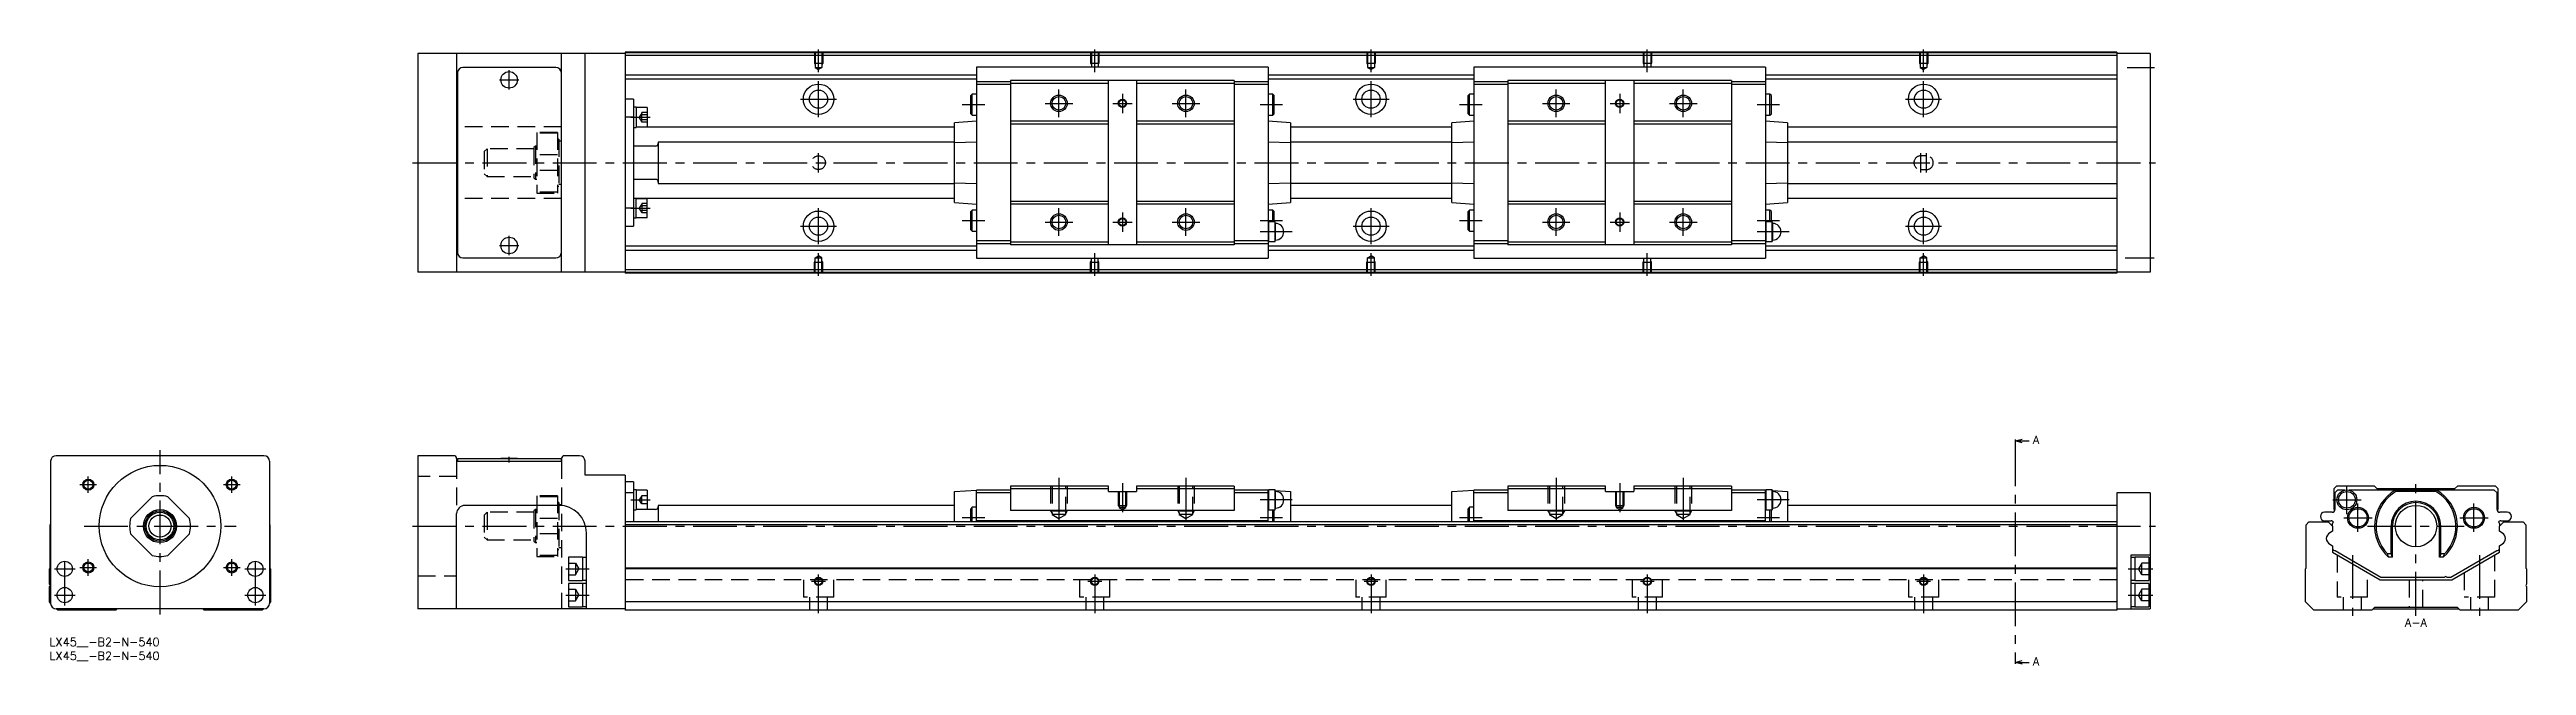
# Model space of a CAD drawing. Extents: x 0 to 897, y -10 to 213.
import ezdxf

# ---------------------------------------------------------------- set-up
doc = ezdxf.new("R2010")
doc.units = 0
doc.header["$LTSCALE"] = 0.5
doc.linetypes.add('CENTER', pattern=[50.8, 31.75, -6.35, 6.35, -6.35])
doc.linetypes.add('DASHED', pattern=[19.05, 12.7, -6.35])
for name, color, linetype in [('MSM_CENTER', 1, 'CENTER'), ('MSM_CONTINUOUS', 7, 'CONTINUOUS'), ('MSM_DASHED', 4, 'DASHED'), ('MSM_NARROW', 5, 'CONTINUOUS'), ('MSM_PART_NUMBER', 7, 'CONTINUOUS')]:
    doc.layers.add(name, color=color, linetype=linetype)
doc.styles.get("Standard").update_dxf_attribs({"font": 'txt.shx', "height": 3, "bigfont": 'bigfont.shx'})

# ---------------------------------------------------------------- blocks, each defined once
blk = doc.blocks.new('*U3')
at = {"layer": 'MSM_PART_NUMBER'}
blk.add_text('LX45__-B2-N-540', height=3, dxfattribs=at).set_placement((0, -3))
blk = doc.blocks.new('*U4')
at = {"layer": 'MSM_PART_NUMBER'}
blk.add_text('LX45__-B2-N-540', height=3, dxfattribs=at).set_placement((0, -8))

msp = doc.modelspace()

# ---------------------------------------------------------------- linework, layer by layer
at = {"layer": 'MSM_CENTER'}
for p, q in [((278.36, 204.91), (278.36, 213.12)), ((378.36, 204.91), (378.36, 213.12)), ((478.36, 204.91), (478.36, 213.12)), ((578.36, 204.91), (578.36, 213.12)), ((678.36, 204.91), (678.36, 213.12)), ((752.03, 206.62), (761.98, 206.62)), ((162.86, 202.12), (169.86, 202.12)), ((166.36, 198.62), (166.36, 205.62)), ((278.36, 188.62), (278.36, 201.62)), ((365.36, 188.62), (365.36, 198.62)), ((411.36, 188.62), (411.36, 198.62)), ((478.36, 188.62), (478.36, 201.62)), ((545.36, 188.62), (545.36, 198.62)), ((591.36, 188.62), (591.36, 198.62)), ((678.36, 188.62), (678.36, 201.62)), ((210.36, 188.58), (217.36, 188.58)), ((271.86, 195.12), (284.85, 195.12)), ((338.56, 193.12), (330.35, 193.12)), ((360.36, 193.62), (370.36, 193.62)), ((384.86, 193.62), (391.86, 193.62)), ((388.36, 197.12), (388.36, 190.12)), ((406.36, 193.62), (416.36, 193.62)), ((446.26, 193.12), (438.16, 193.12)), ((471.86, 195.12), (484.86, 195.12)), ((518.56, 193.12), (510.35, 193.12)), ((540.36, 193.62), (550.36, 193.62)), ((564.86, 193.62), (571.86, 193.62)), ((568.36, 197.12), (568.36, 190.12)), ((586.36, 193.62), (596.36, 193.62)), ((626.26, 193.12), (618.16, 193.12)), ((671.86, 195.12), (684.86, 195.12)), ((131.36, 172.12), (762.36, 172.12)), ((278.36, 168.62), (278.36, 175.62)), ((677.36, 168.62), (677.36, 175.62)), ((679.36, 168.62), (679.36, 175.62)), ((210.36, 155.67), (217.36, 155.67)), ((278.36, 142.62), (278.36, 155.62)), ((365.36, 145.62), (365.36, 155.62)), ((388.36, 154.12), (388.36, 147.12)), ((411.36, 145.62), (411.36, 155.62)), ((478.36, 142.62), (478.36, 155.62)), ((545.36, 145.62), (545.36, 155.62)), ((568.36, 154.12), (568.36, 147.12)), ((591.36, 145.62), (591.36, 155.62)), ((678.36, 142.62), (678.36, 155.62)), ((166.36, 138.62), (166.36, 145.62)), ((271.86, 149.12), (284.86, 149.12)), ((338.56, 151.12), (330.35, 151.12)), ((360.36, 150.62), (370.36, 150.62)), ((384.86, 150.62), (391.86, 150.62)), ((406.36, 150.62), (416.36, 150.62)), ((446.26, 151.12), (438.16, 151.12)), ((449.76, 147.12), (438.16, 147.12)), ((471.86, 149.12), (484.86, 149.12)), ((518.56, 151.12), (510.35, 151.12)), ((540.36, 150.62), (550.36, 150.62)), ((564.86, 150.62), (571.86, 150.62)), ((586.36, 150.62), (596.36, 150.62)), ((626.26, 151.12), (618.16, 151.12)), ((629.76, 147.12), (618.16, 147.12)), ((671.86, 149.12), (684.86, 149.12)), ((162.86, 142.12), (169.86, 142.12)), ((278.36, 131.12), (278.36, 139.33)), ((378.36, 131.12), (378.36, 139.33)), ((478.36, 131.12), (478.36, 139.33)), ((578.36, 131.12), (578.36, 139.33)), ((678.36, 131.12), (678.36, 139.33)), ((751.36, 137.62), (761.86, 137.62)), ((40, 8.5), (40, 68)), ((166.36, 63.5), (166.36, 65.6)), ((711.52, 70.87), (711.52, -8.37)), ((11.02, 55.5), (17.02, 55.5)), ((14.02, 52.5), (14.02, 58.5)), ((62.98, 55.5), (68.98, 55.5)), ((65.98, 52.5), (65.98, 58.5)), ((365.36, 58), (365.36, 40.3)), ((388.36, 56), (388.36, 45.5)), ((411.36, 58), (411.36, 40.3)), ((545.36, 58), (545.36, 40.3)), ((568.36, 56), (568.36, 45.5)), ((591.36, 58), (591.36, 40.3)), ((831.59, 44.87), (831.59, 55.13)), ((856.59, 8), (856.59, 56)), ((210.36, 50), (217.36, 50)), ((449.76, 50), (438.16, 50)), ((629.76, 50), (618.16, 50)), ((826.46, 50), (836.71, 50)), ((835.59, 38.37), (835.59, 48.63)), ((877.59, 38.37), (877.59, 48.63)), ((12.5, 40.5), (67.5, 40.5)), ((131.36, 40.5), (762.36, 40.5)), ((338.56, 43.5), (330.35, 43.5)), ((446.26, 43.5), (438.16, 43.5)), ((518.56, 43.5), (510.35, 43.5)), ((626.26, 43.5), (618.16, 43.5)), ((830.46, 43.5), (840.71, 43.5)), ((839.09, 40.5), (874.09, 40.5)), ((872.46, 43.5), (882.71, 43.5)), ((5.5, 11.75), (5.5, 28.75)), ((14.02, 22.5), (14.02, 28.5)), ((65.98, 22.5), (65.98, 28.5)), ((74.5, 11.75), (74.5, 28.75)), ((833.59, 29.97), (833.59, 8)), ((879.59, 29.97), (879.59, 8)), ((1.75, 25), (9.25, 25)), ((11.02, 25.5), (17.02, 25.5)), ((62.98, 25.5), (68.98, 25.5)), ((70.75, 25), (78.25, 25)), ((186.86, 25), (195.36, 25)), ((275.86, 20.5), (280.86, 20.5)), ((278.36, 9), (278.36, 23)), ((375.86, 20.5), (380.86, 20.5)), ((378.36, 23), (378.36, 9)), ((475.86, 20.5), (480.86, 20.5)), ((478.36, 23), (478.36, 9)), ((575.86, 20.5), (580.86, 20.5)), ((578.36, 23), (578.36, 9)), ((675.86, 20.5), (680.86, 20.5)), ((678.36, 23), (678.36, 9)), ((752.36, 25), (761.36, 25)), ((1.75, 15.5), (9.25, 15.5)), ((70.75, 15.5), (78.25, 15.5)), ((186.86, 15.5), (195.36, 15.5)), ((752.36, 15.5), (761.36, 15.5))]:
    msp.add_line(p, q, dxfattribs=at)
at = {"layer": 'MSM_CONTINUOUS'}
for p, q in [((133.36, 211.72), (133.36, 132.52)), ((208.36, 211.72), (133.36, 211.72)), ((147.36, 211.72), (147.36, 132.52)), ((183.26, 206.62), (149.66, 206.62)), ((185.36, 132.52), (185.36, 211.72)), ((193.86, 132.52), (193.86, 211.72)), ((748.36, 212.12), (208.36, 212.12)), ((208.36, 212.12), (208.36, 132.12)), ((748.36, 211.92), (208.36, 211.92)), ((748.36, 210.92), (208.36, 210.92)), ((441.16, 206.72), (335.56, 206.72)), ((335.56, 206.72), (335.56, 137.52)), ((441.16, 206.72), (441.16, 137.52)), ((621.16, 206.72), (515.56, 206.72)), ((515.56, 206.72), (515.56, 137.52)), ((621.16, 206.72), (621.16, 137.52)), ((748.36, 212.12), (748.36, 132.12)), ((760.36, 211.72), (748.36, 211.72)), ((760.36, 211.72), (760.36, 132.52)), ((147.66, 202.22), (147.36, 202.22)), ((147.66, 197.72), (147.36, 197.72)), ((147.66, 204.62), (147.66, 139.62)), ((185.26, 139.62), (185.26, 204.62)), ((185.36, 202.22), (185.26, 202.22)), ((185.36, 197.72), (185.26, 197.72)), ((335.56, 203.87), (208.36, 203.87)), ((335.56, 202.37), (208.36, 202.37)), ((347.86, 201.47), (335.56, 201.47)), ((347.86, 200.47), (335.56, 200.47)), ((428.86, 201.87), (347.86, 201.87)), ((347.86, 201.87), (347.86, 142.37)), ((383.26, 200.87), (347.86, 200.87)), ((383.26, 142.37), (383.26, 201.87)), ((393.46, 201.87), (393.46, 142.37)), ((428.86, 200.87), (393.46, 200.87)), ((428.86, 201.87), (428.86, 142.37)), ((441.16, 201.47), (428.86, 201.47)), ((441.16, 200.47), (428.86, 200.47)), ((515.56, 203.87), (441.16, 203.87)), ((515.56, 202.37), (441.16, 202.37)), ((527.86, 201.47), (515.56, 201.47)), ((527.86, 200.47), (515.56, 200.47)), ((608.86, 201.87), (527.86, 201.87)), ((527.86, 201.87), (527.86, 142.37)), ((563.26, 200.87), (527.86, 200.87)), ((563.26, 142.37), (563.26, 201.87)), ((573.46, 201.87), (573.46, 142.37)), ((608.86, 200.87), (573.46, 200.87)), ((608.86, 201.87), (608.86, 142.37)), ((621.16, 201.47), (608.86, 201.47)), ((621.16, 200.47), (608.86, 200.47)), ((748.36, 203.87), (621.16, 203.87)), ((748.36, 202.37), (621.16, 202.37)), ((211.36, 195.12), (208.36, 195.12)), ((211.36, 188.65), (208.36, 188.65)), ((211.36, 195.12), (211.36, 149.12)), ((212.36, 192.23), (211.36, 192.23)), ((212.36, 192.23), (212.36, 184.93)), ((216.36, 192.08), (212.36, 192.08)), ((216.36, 192.08), (216.36, 185.08)), ((333.96, 196.92), (333.46, 196.42)), ((333.46, 189.82), (333.46, 196.42)), ((333.46, 189.82), (333.96, 189.32)), ((333.96, 189.32), (333.96, 196.92)), ((335.56, 196.92), (333.96, 196.92)), ((333.96, 189.32), (335.56, 189.32)), ((442.76, 196.92), (441.16, 196.92)), ((441.16, 189.32), (442.76, 189.32)), ((443.26, 196.42), (442.76, 196.92)), ((442.76, 189.32), (442.76, 196.92)), ((442.76, 189.32), (443.26, 189.82)), ((443.26, 189.82), (443.26, 196.42)), ((513.96, 196.92), (513.46, 196.42)), ((513.46, 189.82), (513.46, 196.42)), ((513.46, 189.82), (513.96, 189.32)), ((513.96, 189.32), (513.96, 196.92)), ((515.56, 196.92), (513.96, 196.92)), ((513.96, 189.32), (515.56, 189.32)), ((622.76, 196.92), (621.16, 196.92)), ((621.16, 189.32), (622.76, 189.32)), ((623.26, 196.42), (622.76, 196.92)), ((622.76, 189.32), (622.76, 196.92)), ((622.76, 189.32), (623.26, 189.82)), ((623.26, 189.82), (623.26, 196.42)), ((147.66, 185.12), (147.36, 185.12)), ((185.36, 185.12), (185.26, 185.12)), ((185.36, 179.87), (185.26, 179.87)), ((211.36, 184.93), (212.36, 184.93)), ((212.36, 185.08), (216.36, 185.08)), ((327.56, 185.05), (212.36, 185.05)), ((220.36, 179.62), (220.36, 164.62)), ((327.56, 179.62), (220.36, 179.62)), ((335.56, 187.12), (327.56, 186.57)), ((327.56, 157.68), (327.56, 186.57)), ((335.56, 179.61), (327.56, 179.36)), ((383.26, 187.12), (347.86, 187.12)), ((383.26, 186.12), (347.86, 186.12)), ((428.86, 187.12), (393.46, 187.12)), ((428.86, 186.12), (393.46, 186.12)), ((449.16, 186.57), (441.16, 187.12)), ((449.16, 179.36), (441.16, 179.61)), ((449.16, 186.57), (449.16, 157.68)), ((507.56, 185.05), (449.16, 185.05)), ((507.56, 179.62), (449.16, 179.62)), ((515.56, 187.12), (507.56, 186.57)), ((507.56, 157.68), (507.56, 186.57)), ((515.56, 179.61), (507.56, 179.36)), ((563.26, 187.12), (527.86, 187.12)), ((563.26, 186.12), (527.86, 186.12)), ((608.86, 187.12), (573.46, 187.12)), ((608.86, 186.12), (573.46, 186.12)), ((629.16, 186.57), (621.16, 187.12)), ((629.16, 179.36), (621.16, 179.61)), ((629.16, 186.57), (629.16, 157.68)), ((748.36, 185.05), (629.16, 185.05)), ((748.36, 179.62), (629.16, 179.62)), ((219.36, 178.12), (211.36, 178.12)), ((185.26, 164.37), (185.36, 164.37)), ((211.36, 166.12), (219.36, 166.12)), ((220.36, 164.62), (327.56, 164.62)), ((327.56, 164.89), (335.56, 164.64)), ((441.16, 164.64), (449.16, 164.89)), ((507.56, 164.62), (449.16, 164.62)), ((507.56, 164.89), (515.56, 164.64)), ((621.16, 164.64), (629.16, 164.89)), ((629.16, 164.62), (748.36, 164.62)), ((147.66, 159.12), (147.36, 159.12)), ((185.36, 159.12), (185.26, 159.12)), ((211.36, 155.6), (208.36, 155.6)), ((211.36, 159.32), (212.36, 159.32)), ((212.36, 152.02), (212.36, 159.32)), ((327.56, 159.2), (212.36, 159.2)), ((212.36, 159.17), (216.36, 159.17)), ((216.36, 152.17), (216.36, 159.17)), ((327.56, 157.68), (335.56, 157.12)), ((333.96, 154.92), (333.46, 154.42)), ((333.46, 147.82), (333.46, 154.42)), ((333.96, 147.32), (333.96, 154.92)), ((335.56, 154.92), (333.96, 154.92)), ((383.26, 158.12), (347.86, 158.12)), ((383.26, 157.12), (347.86, 157.12)), ((428.86, 158.12), (393.46, 158.12)), ((428.86, 157.12), (393.46, 157.12)), ((441.16, 157.12), (449.16, 157.68)), ((442.76, 154.92), (441.16, 154.92)), ((443.26, 154.42), (442.76, 154.92)), ((442.76, 150.72), (442.76, 154.92)), ((443.26, 150.72), (443.26, 154.42)), ((507.56, 159.2), (449.16, 159.2)), ((507.56, 157.68), (515.56, 157.12)), ((513.96, 154.92), (513.46, 154.42)), ((513.46, 147.82), (513.46, 154.42)), ((513.96, 147.32), (513.96, 154.92)), ((515.56, 154.92), (513.96, 154.92)), ((563.26, 158.12), (527.86, 158.12)), ((563.26, 157.12), (527.86, 157.12)), ((608.86, 158.12), (573.46, 158.12)), ((608.86, 157.12), (573.46, 157.12)), ((621.16, 157.12), (629.16, 157.68)), ((622.76, 154.92), (621.16, 154.92)), ((623.26, 154.42), (622.76, 154.92)), ((622.76, 150.72), (622.76, 154.92)), ((623.26, 150.72), (623.26, 154.42)), ((748.36, 159.2), (629.16, 159.2)), ((147.66, 146.52), (147.36, 146.52)), ((185.36, 146.52), (185.26, 146.52)), ((208.36, 149.12), (211.36, 149.12)), ((212.36, 152.02), (211.36, 152.02)), ((216.36, 152.17), (212.36, 152.17)), ((333.46, 147.82), (333.96, 147.32)), ((333.96, 147.32), (335.56, 147.32)), ((347.86, 143.77), (335.56, 143.77)), ((441.16, 143.77), (428.86, 143.77)), ((441.32, 150.72), (441.16, 150.12)), ((441.16, 144.12), (441.32, 143.52)), ((441.32, 143.52), (441.32, 150.72)), ((443.6, 150.72), (441.32, 150.72)), ((441.32, 143.52), (443.6, 143.52)), ((443.6, 143.52), (443.6, 150.72)), ((443.76, 150.12), (443.6, 150.72)), ((443.6, 143.52), (443.76, 144.12)), ((443.76, 144.12), (443.76, 150.12)), ((513.46, 147.82), (513.96, 147.32)), ((513.96, 147.32), (515.56, 147.32)), ((527.86, 143.77), (515.56, 143.77)), ((621.16, 143.77), (608.86, 143.77)), ((621.32, 150.72), (621.16, 150.12)), ((621.16, 144.12), (621.32, 143.52)), ((621.32, 143.52), (621.32, 150.72)), ((623.6, 150.72), (621.32, 150.72)), ((621.32, 143.52), (623.6, 143.52)), ((623.6, 143.52), (623.6, 150.72)), ((623.76, 150.12), (623.6, 150.72)), ((623.6, 143.52), (623.76, 144.12)), ((623.76, 144.12), (623.76, 150.12)), ((147.36, 142.02), (147.66, 142.02)), ((149.66, 137.62), (183.26, 137.62)), ((185.26, 142.02), (185.36, 142.02)), ((335.56, 141.87), (208.36, 141.87)), ((335.56, 140.37), (208.36, 140.37)), ((347.86, 142.77), (335.56, 142.77)), ((335.56, 137.52), (441.16, 137.52)), ((383.26, 143.37), (347.86, 143.37)), ((428.86, 142.37), (347.86, 142.37)), ((428.86, 143.37), (393.46, 143.37)), ((441.16, 142.77), (428.86, 142.77)), ((515.56, 141.87), (441.16, 141.87)), ((515.56, 140.37), (441.16, 140.37)), ((527.86, 142.77), (515.56, 142.77)), ((515.56, 137.52), (621.16, 137.52)), ((563.26, 143.37), (527.86, 143.37)), ((608.86, 142.37), (527.86, 142.37)), ((608.86, 143.37), (573.46, 143.37)), ((621.16, 142.77), (608.86, 142.77)), ((748.36, 141.87), (621.16, 141.87)), ((748.36, 140.37), (621.16, 140.37)), ((208.36, 132.52), (133.36, 132.52)), ((748.36, 133.32), (208.36, 133.32)), ((748.36, 132.32), (208.36, 132.32)), ((748.36, 132.12), (208.36, 132.12)), ((760.36, 132.52), (748.36, 132.52)), ((711.52, 71.37), (714.02, 72.04)), ((711.52, 71.87), (711.52, 70.87)), ((0.4, 64), (0.4, 12.5)), ((77.6, 66), (2.4, 66)), ((79.6, 64), (79.6, 12.5)), ((146.36, 66), (133.36, 66)), ((133.36, 66), (133.36, 10.5)), ((147.36, 65), (147.36, 64)), ((147.36, 64), (185.36, 64)), ((147.66, 65), (147.66, 64)), ((147.66, 65), (185.26, 65)), ((163.36, 65.1), (169.36, 65.1)), ((163.36, 65.1), (163.36, 65)), ((169.36, 65), (169.36, 65.1)), ((185.26, 65), (185.26, 64)), ((185.36, 64), (185.36, 65)), ((191.86, 66), (186.36, 66)), ((193.86, 59), (193.86, 64)), ((711.52, 71.37), (716.52, 71.37)), ((714.02, 70.7), (711.52, 71.37)), ((208.36, 59), (193.86, 59)), ((208.36, 59), (208.36, 10)), ((211.36, 56.5), (208.36, 56.5)), ((211.36, 56.5), (211.36, 42)), ((383.26, 55), (347.86, 55)), ((347.86, 55), (347.86, 46.15)), ((383.26, 54), (347.86, 54)), ((383.26, 53), (383.26, 55)), ((393.46, 55), (393.46, 53)), ((428.86, 55), (393.46, 55)), ((428.86, 54), (393.46, 54)), ((428.86, 55), (428.86, 46.15)), ((563.26, 55), (527.86, 55)), ((527.86, 55), (527.86, 46.15)), ((563.26, 54), (527.86, 54)), ((563.26, 53), (563.26, 55)), ((573.46, 55), (573.46, 53)), ((608.86, 55), (573.46, 55)), ((608.86, 54), (573.46, 54)), ((608.86, 55), (608.86, 46.15)), ((827.84, 55), (826.84, 54)), ((826.84, 54), (826.84, 46.62)), ((841.59, 55), (827.84, 55)), ((842.59, 54), (841.59, 55)), ((870.59, 54), (842.59, 54)), ((871.59, 55), (870.59, 54)), ((885.34, 55), (871.59, 55)), ((886.34, 54), (885.34, 55)), ((886.34, 46.62), (886.34, 54)), ((29.36, 43.3), (37.2, 51.14)), ((42.8, 51.14), (50.64, 43.3)), ((147.36, 10.5), (147.36, 45)), ((184.36, 48), (150.36, 48)), ((211.36, 52.5), (208.36, 52.5)), ((212.36, 53.65), (211.36, 53.65)), ((211.36, 46.35), (212.36, 46.35)), ((212.36, 53.65), (212.36, 46.35)), ((216.36, 53.5), (212.36, 53.5)), ((219.36, 46.5), (212.36, 46.5)), ((216.36, 53.5), (216.36, 46.5)), ((220.36, 48), (220.36, 42)), ((327.56, 48), (220.36, 48)), ((327.56, 53), (335.56, 53.5)), ((327.56, 42), (327.56, 53)), ((333.96, 47.3), (333.46, 46.8)), ((333.46, 42), (333.46, 46.8)), ((333.96, 42), (333.96, 47.3)), ((335.56, 47.3), (333.96, 47.3)), ((347.86, 53.5), (335.56, 53.5)), ((335.56, 42), (335.56, 53.5)), ((347.86, 52.5), (335.56, 52.5)), ((428.86, 46.15), (347.86, 46.15)), ((383.26, 53), (393.46, 53)), ((441.16, 53.5), (428.86, 53.5)), ((441.16, 52.5), (428.86, 52.5)), ((441.32, 53.6), (441.16, 53)), ((441.16, 53.5), (441.29, 53.49)), ((441.16, 42), (441.16, 53.5)), ((441.16, 47), (441.32, 46.4)), ((441.32, 46.4), (441.32, 53.6)), ((443.6, 53.6), (441.32, 53.6)), ((441.32, 46.4), (443.6, 46.4)), ((442.76, 42), (442.76, 46.4)), ((443.26, 42), (443.26, 46.4)), ((443.76, 53), (443.6, 53.6)), ((443.6, 46.4), (443.6, 53.6)), ((443.6, 46.4), (443.76, 47)), ((443.67, 53.34), (449.16, 53)), ((443.76, 47), (443.76, 53)), ((449.16, 53), (449.16, 42)), ((507.56, 48), (449.16, 48)), ((507.56, 53), (515.56, 53.5)), ((507.56, 42), (507.56, 53)), ((513.96, 47.3), (513.46, 46.8)), ((513.46, 42), (513.46, 46.8)), ((513.96, 42), (513.96, 47.3)), ((515.56, 47.3), (513.96, 47.3)), ((527.86, 53.5), (515.56, 53.5)), ((515.56, 42), (515.56, 53.5)), ((527.86, 52.5), (515.56, 52.5)), ((608.86, 46.15), (527.86, 46.15)), ((563.26, 53), (573.46, 53)), ((621.16, 53.5), (608.86, 53.5)), ((621.16, 52.5), (608.86, 52.5)), ((621.32, 53.6), (621.16, 53)), ((621.16, 53.5), (621.29, 53.49)), ((621.16, 42), (621.16, 53.5)), ((621.16, 47), (621.32, 46.4)), ((621.32, 46.4), (621.32, 53.6)), ((623.6, 53.6), (621.32, 53.6)), ((621.32, 46.4), (623.6, 46.4)), ((622.76, 42), (622.76, 46.4)), ((623.26, 42), (623.26, 46.4)), ((623.76, 53), (623.6, 53.6)), ((623.6, 46.4), (623.6, 53.6)), ((623.6, 46.4), (623.76, 47)), ((623.67, 53.34), (629.16, 53)), ((623.76, 47), (623.76, 53)), ((629.16, 53), (629.16, 42)), ((748.36, 48), (629.16, 48)), ((760.36, 52.5), (748.36, 52.5)), ((748.36, 52.5), (748.36, 10)), ((760.36, 52.5), (760.36, 10.5)), ((826.24, 45.5), (823.54, 45.5)), ((828.24, 53.5), (827.24, 52.5)), ((827.24, 52.5), (827.24, 46.5)), ((830.74, 53.5), (828.24, 53.5)), ((884.94, 53.5), (832.43, 53.5)), ((849.1, 53.5), (849.35, 53)), ((863.82, 53), (849.35, 53)), ((863.82, 53), (864.07, 53.5)), ((885.94, 52.5), (884.94, 53.5)), ((885.94, 46.5), (885.94, 52.5)), ((889.64, 45.5), (886.94, 45.5)), ((0.2, 41), (0.4, 41.2)), ((0.2, 25.2), (0.2, 41)), ((37.2, 29.86), (29.36, 37.7)), ((50.64, 37.7), (42.8, 29.86)), ((79.6, 41.2), (79.8, 41)), ((79.8, 41), (79.8, 25.2)), ((194.36, 10.5), (194.36, 38)), ((748.36, 42), (208.36, 42)), ((748.36, 41), (208.36, 41)), ((441.16, 42.4), (335.56, 42.4)), ((621.16, 42.4), (515.56, 42.4)), ((816.79, 41), (817.79, 42)), ((816.79, 25.2), (816.79, 41)), ((817.79, 42), (824.84, 42)), ((823.54, 42.4), (825.84, 42.4)), ((824.84, 42), (826.34, 40.5)), ((826.34, 38.61), (825.44, 38.1)), ((826.29, 41.2), (826.29, 40.55)), ((826.34, 40.5), (826.34, 38.61)), ((847.59, 30.44), (847.59, 40.5)), ((848.09, 29.22), (848.09, 40.5)), ((865.09, 29.22), (865.09, 40.5)), ((865.59, 30.44), (865.59, 40.5)), ((886.84, 40.5), (888.34, 42)), ((886.84, 38.61), (886.84, 40.5)), ((887.73, 38.1), (886.84, 38.61)), ((886.89, 40.55), (886.89, 41.2)), ((887.34, 42.4), (889.64, 42.4)), ((888.34, 42), (895.39, 42)), ((895.39, 42), (896.39, 41)), ((896.39, 41), (896.39, 25.2)), ((192.86, 29.25), (187.86, 29.25)), ((187.86, 29.25), (187.86, 20.75)), ((192.86, 29.25), (192.86, 20.75)), ((194.36, 29.15), (192.86, 29.15)), ((760.36, 30), (753.36, 30)), ((753.36, 30), (753.36, 10.5)), ((754.86, 29.15), (753.36, 29.15)), ((759.86, 29.25), (754.86, 29.25)), ((754.86, 29.25), (754.86, 20.75)), ((759.86, 29.25), (759.86, 20.75)), ((825.44, 33.9), (826.34, 33.39)), ((826.34, 33.39), (826.34, 31)), ((826.34, 31), (843.66, 21)), ((827.09, 31.61), (827.29, 31.61)), ((827.29, 31.61), (843.92, 22)), ((847.59, 30.44), (846.23, 30.44)), ((848.09, 29.22), (846.7, 29.22)), ((848.09, 29.22), (847.59, 30.44)), ((865.59, 30.44), (865.09, 29.22)), ((866.47, 29.22), (865.09, 29.22)), ((866.95, 30.44), (865.59, 30.44)), ((869.25, 22), (885.89, 31.61)), ((869.52, 21), (886.84, 31)), ((885.89, 31.61), (886.09, 31.61)), ((886.84, 33.39), (887.73, 33.9)), ((886.84, 31), (886.84, 33.39)), ((0, 25), (0.2, 25.2)), ((0, 19.4), (0, 25)), ((0, 13), (0, 18.6)), ((79.8, 25.2), (80, 25)), ((80, 25), (80, 13)), ((187.86, 20.75), (192.86, 20.75)), ((192.86, 19.75), (187.86, 19.75)), ((187.86, 19.75), (187.86, 11.25)), ((192.86, 20.85), (194.36, 20.85)), ((192.86, 19.75), (192.86, 11.25)), ((194.36, 19.65), (192.86, 19.65)), ((748.36, 25.2), (208.36, 25.2)), ((748.36, 25), (208.36, 25)), ((753.36, 20.85), (754.86, 20.85)), ((754.86, 19.65), (753.36, 19.65)), ((754.86, 20.75), (759.86, 20.75)), ((759.86, 19.75), (754.86, 19.75)), ((754.86, 19.75), (754.86, 11.25)), ((759.86, 19.75), (759.86, 11.25)), ((816.59, 25), (816.79, 25.2)), ((816.59, 13), (816.59, 25)), ((843.66, 21), (869.52, 21)), ((843.92, 22), (866.94, 22)), ((867.74, 22), (869.25, 22)), ((896.39, 25.2), (896.59, 25)), ((896.59, 25), (896.59, 19.4)), ((896.59, 18.6), (896.59, 13)), ((0.4, 12.6), (0, 13)), ((77.6, 10.5), (2.4, 10.5)), ((3, 10), (2.5, 10.5)), ((24, 10), (3, 10)), ((24.5, 10.5), (24, 10)), ((56, 10), (55.5, 10.5)), ((77, 10), (56, 10)), ((77.5, 10.5), (77, 10)), ((80, 13), (79.6, 12.6)), ((208.36, 10.5), (133.36, 10.5)), ((187.86, 11.25), (192.86, 11.25)), ((192.86, 11.35), (194.36, 11.35)), ((748.36, 13), (208.36, 13)), ((748.36, 10), (208.36, 10)), ((748.36, 10.5), (760.36, 10.5)), ((753.36, 11.35), (754.86, 11.35)), ((754.86, 11.25), (759.86, 11.25)), ((819.59, 10), (816.59, 13)), ((840.59, 10), (819.59, 10)), ((841.59, 11), (840.59, 10)), ((841.09, 10.5), (872.09, 10.5)), ((871.59, 11), (841.59, 11)), ((872.59, 10), (871.59, 11)), ((893.59, 10), (872.59, 10)), ((896.59, 13), (893.59, 10)), ((711.52, -8.87), (714.02, -8.2)), ((711.52, -8.37), (711.52, -9.37)), ((711.52, -8.87), (716.52, -8.87)), ((714.02, -9.54), (711.52, -8.87))]:
    msp.add_line(p, q, dxfattribs=at)
for centre, radius in [((166.36, 202.12), 3), ((278.36, 195.12), 5.5), ((278.36, 195.12), 3.3), ((478.36, 195.12), 5.5), ((478.36, 195.12), 3.3), ((678.36, 195.12), 5.5), ((678.36, 195.12), 3.3), ((365.36, 193.62), 2.46), ((388.36, 193.62), 1.23), ((411.36, 193.62), 2.46), ((545.36, 193.62), 2.46), ((568.36, 193.62), 1.23), ((591.36, 193.62), 2.46), ((278.36, 149.12), 5.5), ((278.36, 149.12), 3.3), ((365.36, 150.62), 2.46), ((411.36, 150.62), 2.46), ((478.36, 149.12), 5.5), ((478.36, 149.12), 3.3), ((545.36, 150.62), 2.46), ((591.36, 150.62), 2.46), ((678.36, 149.12), 5.5), ((678.36, 149.12), 3.3), ((166.36, 142.12), 3), ((388.36, 150.62), 1.23), ((568.36, 150.62), 1.23), ((14.02, 55.5), 1.62), ((40, 40.5), 22), ((65.98, 55.5), 1.62), ((40, 40.5), 6), ((40, 40.5), 5.5), ((40, 40.5), 5), ((831.59, 50), 3.6), ((831.59, 50), 3), ((835.59, 43.5), 3.8), ((835.59, 43.5), 3.3), ((856.59, 40.5), 7.5), ((877.59, 43.5), 3.8), ((877.59, 43.5), 3.3), ((40, 40.5), 4), ((5.5, 25), 2.75), ((14.02, 25.5), 1.62), ((65.98, 25.5), 1.62), ((74.5, 25), 2.75), ((5.5, 15.5), 2.75), ((74.5, 15.5), 2.75), ((278.36, 20.5), 1.23), ((378.36, 20.5), 1.23), ((478.36, 20.5), 1.23), ((578.36, 20.5), 1.23), ((678.36, 20.5), 1.23)]:
    msp.add_circle(centre, radius, dxfattribs=at)
for centre, radius, start, end in [((149.66, 204.62), 2, 90, 180), ((183.26, 204.62), 2, 0, 90), ((219.36, 179.12), 1, 270, 0), ((219.36, 165.12), 1, 0, 90), ((443.76, 147.12), 3, 270, 90), ((623.76, 147.12), 3, 270, 90), ((149.66, 139.62), 2, 180, 270), ((183.26, 139.62), 2, 270, 0), ((2.4, 64), 2, 90, 180), ((77.6, 64), 2, 0, 90), ((146.36, 65), 1, 0, 90), ((186.36, 65), 1, 90, 180), ((191.86, 64), 2, 0, 90), ((40, 40.5), 11, 75.27264, 104.72736), ((150.36, 45), 3, 90, 180), ((184.36, 38), 10, 0, 90), ((219.36, 47.5), 1, 270, 0), ((443.76, 50), 3, 270, 90), ((623.76, 50), 3, 270, 90), ((823.54, 43.95), 1.55, 90, 270), ((826.24, 46.5), 1, 270, 0), ((827.34, 46.62), 0.5, 180, 251.07258), ((856.59, 40.5), 15, 119.92643, 228.76392), ((856.59, 40.5), 14.44, 120.05097, 224.15139), ((856.59, 40.5), 9, 0, 180), ((856.59, 40.5), 8.5, 0, 180), ((856.59, 40.5), 14.44, 315.84861, 59.94903), ((856.59, 40.5), 15, 311.23608, 60.07357), ((886.94, 46.5), 1, 180, 270), ((885.84, 46.62), 0.5, 289.00551, 0), ((889.64, 43.95), 1.55, 270, 90), ((40, 40.5), 11, 165.27264, 194.72736), ((40, 40.5), 11, 345.27264, 14.72736), ((826.74, 35.85), 2.6, 120.00003, 176.58933), ((826.74, 36.15), 2.6, 183.41067, 239.99996), ((825.84, 41.4), 1, 30.09191, 90), ((827.09, 41.2), 0.8, 118.74892, 180), ((887.34, 41.4), 1, 90, 149.90809), ((886.09, 41.2), 0.8, 0, 61.25108), ((886.43, 35.85), 2.6, 3.41067, 59.99996), ((886.43, 36.15), 2.6, 300.00004, 356.58933), ((40, 40.5), 11, 255.27264, 284.72736), ((827.09, 32.41), 0.8, 200.37237, 270), ((858.81, 34.62), 13.26, 198.36858, 204.03004), ((854.29, 34.65), 13.33, 335.98509, 341.61629), ((886.09, 32.41), 0.8, 270, 339.63587), ((-0.3, 19), 0.5, 306.8699, 53.1301), ((867.34, 21.7), 0.5, 36.8699, 143.1301), ((896.89, 19), 0.5, 126.8699, 233.1301), ((2.4, 12.5), 2, 180, 270), ((77.6, 12.5), 2, 270, 0)]:
    msp.add_arc(centre, radius, start, end, dxfattribs=at)
at = {"layer": 'MSM_DASHED'}
for p, q in [((276.86, 212.12), (276.86, 208.12)), ((276.86, 208.12), (277.13, 207.66)), ((276.86, 208.12), (279.86, 208.12)), ((277.13, 212.12), (277.13, 206.62)), ((277.13, 206.62), (278.36, 205.91)), ((277.13, 206.62), (279.59, 206.62)), ((279.59, 206.62), (278.36, 205.91)), ((279.59, 212.12), (279.59, 206.62)), ((279.86, 208.12), (279.59, 207.66)), ((279.86, 212.12), (279.86, 208.12)), ((376.86, 212.12), (376.86, 208.12)), ((376.86, 208.12), (379.86, 208.12)), ((376.86, 208.12), (377.13, 207.66)), ((377.13, 212.12), (377.13, 206.72)), ((379.59, 212.12), (379.59, 206.72)), ((379.86, 208.12), (379.59, 207.66)), ((379.86, 212.12), (379.86, 208.12)), ((476.86, 212.12), (476.86, 208.12)), ((476.86, 208.12), (479.86, 208.12)), ((476.86, 208.12), (477.13, 207.66)), ((477.13, 212.12), (477.13, 206.62)), ((477.13, 206.62), (479.59, 206.62)), ((477.13, 206.62), (478.36, 205.91)), ((479.59, 206.62), (478.36, 205.91)), ((479.59, 212.12), (479.59, 206.62)), ((479.86, 208.12), (479.59, 207.66)), ((479.86, 212.12), (479.86, 208.12)), ((576.86, 212.12), (576.86, 208.12)), ((576.86, 208.12), (579.86, 208.12)), ((576.86, 208.12), (577.13, 207.66)), ((577.13, 212.12), (577.13, 206.72)), ((579.59, 212.12), (579.59, 206.72)), ((579.86, 208.12), (579.59, 207.66)), ((579.86, 212.12), (579.86, 208.12)), ((676.86, 212.12), (676.86, 208.12)), ((676.86, 208.12), (679.86, 208.12)), ((676.86, 208.12), (677.13, 207.66)), ((677.13, 212.12), (677.13, 206.62)), ((677.13, 206.62), (679.59, 206.62)), ((677.13, 206.62), (678.36, 205.91)), ((679.59, 206.62), (678.36, 205.91)), ((679.59, 212.12), (679.59, 206.62)), ((679.86, 208.12), (679.59, 207.66)), ((679.86, 212.12), (679.86, 208.12)), ((214.36, 190.08), (213.49, 188.58)), ((214.36, 187.08), (213.49, 188.58)), ((214.36, 186.85), (214.36, 190.31)), ((216.36, 190.31), (214.36, 190.31)), ((216.36, 189.45), (214.36, 189.45)), ((185.26, 185.12), (147.66, 185.12)), ((176.36, 183.12), (176.36, 161.12)), ((183.86, 183.12), (176.36, 183.12)), ((183.86, 182.76), (176.36, 182.76)), ((183.86, 183.12), (183.86, 161.12)), ((184.36, 180.62), (183.86, 180.62)), ((184.36, 180.62), (184.36, 163.62)), ((185.26, 179.87), (184.36, 179.87)), ((216.36, 187.71), (214.36, 187.71)), ((216.36, 186.85), (214.36, 186.85)), ((158.36, 177.12), (157.36, 176.12)), ((157.36, 176.12), (157.36, 168.12)), ((158.36, 177.12), (158.36, 167.12)), ((175.36, 177.12), (158.36, 177.12)), ((175.86, 178.12), (175.36, 177.62)), ((175.36, 177.62), (175.36, 166.62)), ((175.86, 178.12), (175.86, 166.12)), ((176.36, 178.12), (175.86, 178.12)), ((183.86, 174.92), (176.36, 174.92)), ((679.36, 174.62), (677.36, 174.62)), ((157.36, 168.12), (158.36, 167.12)), ((158.36, 167.12), (175.36, 167.12)), ((175.36, 166.62), (175.86, 166.12)), ((175.86, 166.12), (176.36, 166.12)), ((183.86, 169.33), (176.36, 169.33)), ((183.86, 161.49), (176.36, 161.49)), ((183.86, 163.62), (184.36, 163.62)), ((184.36, 164.37), (185.26, 164.37)), ((677.36, 169.62), (679.36, 169.62)), ((185.26, 159.12), (147.66, 159.12)), ((176.36, 161.12), (183.86, 161.12)), ((214.36, 157.17), (213.49, 155.67)), ((214.36, 154.17), (213.49, 155.67)), ((214.36, 157.4), (214.36, 153.94)), ((216.36, 157.4), (214.36, 157.4)), ((216.36, 156.54), (214.36, 156.54)), ((216.36, 154.8), (214.36, 154.8)), ((216.36, 153.94), (214.36, 153.94)), ((276.86, 136.12), (277.13, 136.59)), ((276.86, 132.12), (276.86, 136.12)), ((276.86, 136.12), (279.86, 136.12)), ((277.13, 137.62), (278.36, 138.33)), ((277.13, 132.12), (277.13, 137.62)), ((277.13, 137.62), (279.59, 137.62)), ((279.59, 137.62), (278.36, 138.33)), ((279.59, 132.12), (279.59, 137.62)), ((279.86, 136.12), (279.59, 136.59)), ((279.86, 132.12), (279.86, 136.12)), ((376.86, 136.12), (377.13, 136.59)), ((376.86, 136.12), (379.86, 136.12)), ((376.86, 132.12), (376.86, 136.12)), ((377.13, 132.12), (377.13, 137.52)), ((379.59, 132.12), (379.59, 137.52)), ((379.86, 136.12), (379.59, 136.59)), ((379.86, 132.12), (379.86, 136.12)), ((476.86, 136.12), (477.13, 136.59)), ((476.86, 136.12), (479.86, 136.12)), ((476.86, 132.12), (476.86, 136.12)), ((477.13, 137.62), (478.36, 138.33)), ((477.13, 137.62), (479.59, 137.62)), ((477.13, 132.12), (477.13, 137.62)), ((479.59, 137.62), (478.36, 138.33)), ((479.59, 132.12), (479.59, 137.62)), ((479.86, 136.12), (479.59, 136.59)), ((479.86, 132.12), (479.86, 136.12)), ((576.86, 136.12), (577.13, 136.59)), ((576.86, 136.12), (579.86, 136.12)), ((576.86, 132.12), (576.86, 136.12)), ((577.13, 132.12), (577.13, 137.52)), ((579.59, 132.12), (579.59, 137.52)), ((579.86, 136.12), (579.59, 136.59)), ((579.86, 132.12), (579.86, 136.12)), ((676.86, 136.12), (677.13, 136.59)), ((676.86, 136.12), (679.86, 136.12)), ((676.86, 132.12), (676.86, 136.12)), ((677.13, 137.62), (678.36, 138.33)), ((677.13, 137.62), (679.59, 137.62)), ((677.13, 132.12), (677.13, 137.62)), ((679.59, 137.62), (678.36, 138.33)), ((679.59, 132.12), (679.59, 137.62)), ((679.86, 136.12), (679.59, 136.59)), ((679.86, 132.12), (679.86, 136.12)), ((147.36, 64), (147.36, 45)), ((185.36, 64), (185.36, 10.5)), ((147.36, 58.5), (133.36, 58.5)), ((362.36, 55), (362.36, 46)), ((362.9, 55), (362.9, 44.72)), ((367.82, 44.72), (367.82, 55)), ((368.36, 55), (368.36, 46)), ((408.36, 55), (408.36, 46)), ((408.9, 55), (408.9, 44.72)), ((413.82, 44.72), (413.82, 55)), ((414.36, 55), (414.36, 46)), ((542.36, 55), (542.36, 46)), ((542.9, 55), (542.9, 44.72)), ((547.82, 44.72), (547.82, 55)), ((548.36, 55), (548.36, 46)), ((588.36, 55), (588.36, 46)), ((588.9, 55), (588.9, 44.72)), ((593.82, 44.72), (593.82, 55)), ((594.36, 55), (594.36, 46)), ((158.36, 45.5), (157.36, 44.5)), ((175.36, 45.5), (158.36, 45.5)), ((158.36, 45.5), (158.36, 35.5)), ((175.86, 46.5), (175.36, 46)), ((175.36, 46), (175.36, 35)), ((176.36, 46.5), (175.86, 46.5)), ((175.86, 46.5), (175.86, 34.5)), ((183.86, 51.5), (176.36, 51.5)), ((176.36, 51.5), (176.36, 29.5)), ((183.86, 51.14), (176.36, 51.14)), ((183.86, 51.5), (183.86, 29.5)), ((184.36, 49), (183.86, 49)), ((184.36, 49), (184.36, 32)), ((185.36, 48.25), (184.36, 48.25)), ((214.36, 51.5), (213.49, 50)), ((214.36, 48.5), (213.49, 50)), ((214.36, 48.5), (214.36, 51.5)), ((216.36, 51.5), (214.36, 51.5)), ((214.36, 50), (216.36, 50)), ((216.36, 48.5), (214.36, 48.5)), ((362.36, 46), (362.9, 45.06)), ((362.36, 46), (368.36, 46)), ((368.36, 46), (367.82, 45.06)), ((386.86, 53), (386.86, 48)), ((386.86, 48), (389.86, 48)), ((386.86, 48), (387.13, 47.53)), ((387.13, 53), (387.13, 47.21)), ((387.13, 47.21), (388.36, 46.5)), ((389.59, 47.21), (387.13, 47.21)), ((388.36, 46.5), (389.59, 47.21)), ((389.59, 47.21), (389.59, 53)), ((389.86, 48), (389.59, 47.53)), ((389.86, 53), (389.86, 48)), ((408.36, 46), (414.36, 46)), ((408.36, 46), (408.9, 45.06)), ((414.36, 46), (413.82, 45.06)), ((542.36, 46), (542.9, 45.06)), ((542.36, 46), (548.36, 46)), ((548.36, 46), (547.82, 45.06)), ((566.86, 53), (566.86, 48)), ((566.86, 48), (569.86, 48)), ((566.86, 48), (567.13, 47.53)), ((567.13, 53), (567.13, 47.21)), ((567.13, 47.21), (568.36, 46.5)), ((569.59, 47.21), (567.13, 47.21)), ((568.36, 46.5), (569.59, 47.21)), ((569.59, 47.21), (569.59, 53)), ((569.86, 48), (569.59, 47.53)), ((569.86, 53), (569.86, 48)), ((588.36, 46), (594.36, 46)), ((588.36, 46), (588.9, 45.06)), ((594.36, 46), (593.82, 45.06)), ((157.36, 44.5), (157.36, 36.5)), ((157.36, 36.5), (158.36, 35.5)), ((183.86, 43.3), (176.36, 43.3)), ((183.86, 37.7), (176.36, 37.7)), ((367.82, 44.72), (362.9, 44.72)), ((362.9, 44.72), (365.36, 43.3)), ((365.36, 43.3), (367.82, 44.72)), ((408.9, 44.72), (411.36, 43.3)), ((413.82, 44.72), (408.9, 44.72)), ((411.36, 43.3), (413.82, 44.72)), ((547.82, 44.72), (542.9, 44.72)), ((542.9, 44.72), (545.36, 43.3)), ((545.36, 43.3), (547.82, 44.72)), ((588.9, 44.72), (591.36, 43.3)), ((593.82, 44.72), (588.9, 44.72)), ((591.36, 43.3), (593.82, 44.72)), ((158.36, 35.5), (175.36, 35.5)), ((175.36, 35), (175.86, 34.5)), ((175.86, 34.5), (176.36, 34.5)), ((183.86, 29.86), (176.36, 29.86)), ((176.36, 29.5), (183.86, 29.5)), ((183.86, 32), (184.36, 32)), ((184.36, 32.75), (185.36, 32.75)), ((187.86, 27.12), (190.36, 27.12)), ((190.36, 27.12), (190.36, 22.88)), ((190.36, 27.12), (191.59, 25)), ((757.36, 27.12), (756.13, 25)), ((759.86, 27.12), (757.36, 27.12)), ((757.36, 22.88), (757.36, 27.12)), ((828.09, 29.99), (828.09, 14.7)), ((885.09, 14.7), (885.09, 29.99)), ((133.36, 22.5), (147.36, 22.5)), ((187.86, 25), (190.36, 25)), ((187.86, 22.88), (190.36, 22.88)), ((190.36, 22.88), (191.59, 25)), ((748.36, 25.2), (208.36, 25.2)), ((748.36, 25), (208.36, 25)), ((748.36, 21), (208.36, 21)), ((272.86, 21), (272.86, 14.7)), ((283.86, 14.7), (283.86, 21)), ((372.86, 21), (372.86, 14.7)), ((383.86, 14.7), (383.86, 21)), ((472.86, 21), (472.86, 14.7)), ((483.86, 14.7), (483.86, 21)), ((572.86, 21), (572.86, 14.7)), ((583.86, 14.7), (583.86, 21)), ((672.86, 21), (672.86, 14.7)), ((683.86, 14.7), (683.86, 21)), ((757.36, 22.88), (756.13, 25)), ((757.36, 25), (759.86, 25)), ((759.86, 22.88), (757.36, 22.88)), ((839.09, 14.7), (839.09, 23.64)), ((854.09, 21), (854.09, 11)), ((859.09, 11), (859.09, 21)), ((874.09, 23.64), (874.09, 14.7)), ((187.86, 17.62), (190.36, 17.62)), ((187.86, 15.5), (190.36, 15.5)), ((187.86, 13.38), (190.36, 13.38)), ((190.36, 17.62), (191.59, 15.5)), ((190.36, 17.62), (190.36, 13.38)), ((190.36, 13.38), (191.59, 15.5)), ((283.86, 14.7), (272.86, 14.7)), ((275.06, 14.7), (275.06, 10)), ((281.66, 10), (281.66, 14.7)), ((383.86, 14.7), (372.86, 14.7)), ((375.06, 14.7), (375.06, 10)), ((381.66, 10), (381.66, 14.7)), ((483.86, 14.7), (472.86, 14.7)), ((475.06, 14.7), (475.06, 10)), ((481.66, 10), (481.66, 14.7)), ((583.86, 14.7), (572.86, 14.7)), ((575.06, 14.7), (575.06, 10)), ((581.66, 10), (581.66, 14.7)), ((683.86, 14.7), (672.86, 14.7)), ((675.06, 14.7), (675.06, 10)), ((681.66, 10), (681.66, 14.7)), ((757.36, 17.62), (756.13, 15.5)), ((757.36, 13.38), (756.13, 15.5)), ((757.36, 13.38), (757.36, 17.62)), ((759.86, 17.62), (757.36, 17.62)), ((757.36, 15.5), (759.86, 15.5)), ((759.86, 13.38), (757.36, 13.38)), ((839.09, 14.7), (828.09, 14.7)), ((830.29, 14.7), (830.29, 10)), ((836.89, 10), (836.89, 14.7)), ((885.09, 14.7), (874.09, 14.7)), ((876.29, 14.7), (876.29, 10)), ((882.89, 10), (882.89, 14.7))]:
    msp.add_line(p, q, dxfattribs=at)
msp.add_circle((278.36, 172.12), 2.5, dxfattribs=at)
for centre, start, end in [((677.36, 172.12), 90, 270), ((679.36, 172.12), 270, 90)]:
    msp.add_arc(centre, 2.5, start, end, dxfattribs=at)
at = {"layer": 'MSM_NARROW'}
for centre, radius in [((365.36, 193.62), 3), ((388.36, 193.62), 1.5), ((411.36, 193.62), 3), ((545.36, 193.62), 3), ((568.36, 193.62), 1.5), ((591.36, 193.62), 3), ((365.36, 150.62), 3), ((411.36, 150.62), 3), ((545.36, 150.62), 3), ((591.36, 150.62), 3), ((388.36, 150.62), 1.5), ((568.36, 150.62), 1.5), ((14.02, 55.5), 2), ((65.98, 55.5), 2), ((14.02, 25.5), 2), ((65.98, 25.5), 2), ((278.36, 20.5), 1.5), ((378.36, 20.5), 1.5), ((478.36, 20.5), 1.5), ((578.36, 20.5), 1.5), ((678.36, 20.5), 1.5)]:
    msp.add_circle(centre, radius, dxfattribs=at)

# ---------------------------------------------------------------- block references
at = {"layer": 'MSM_CONTINUOUS'}
for name in ['*U3', '*U4']:
    msp.add_blockref(name, (0, 0), dxfattribs=at)

# ---------------------------------------------------------------- texts
at = {"layer": 'MSM_PART_NUMBER'}
for s, p in [('A', (717.94, 70.24)), ('A-A', (852.58, 4.04)), ('A', (717.94, -10))]:
    msp.add_text(s, height=3, dxfattribs=at).set_placement(p)

doc.saveas('drawing.dxf')
